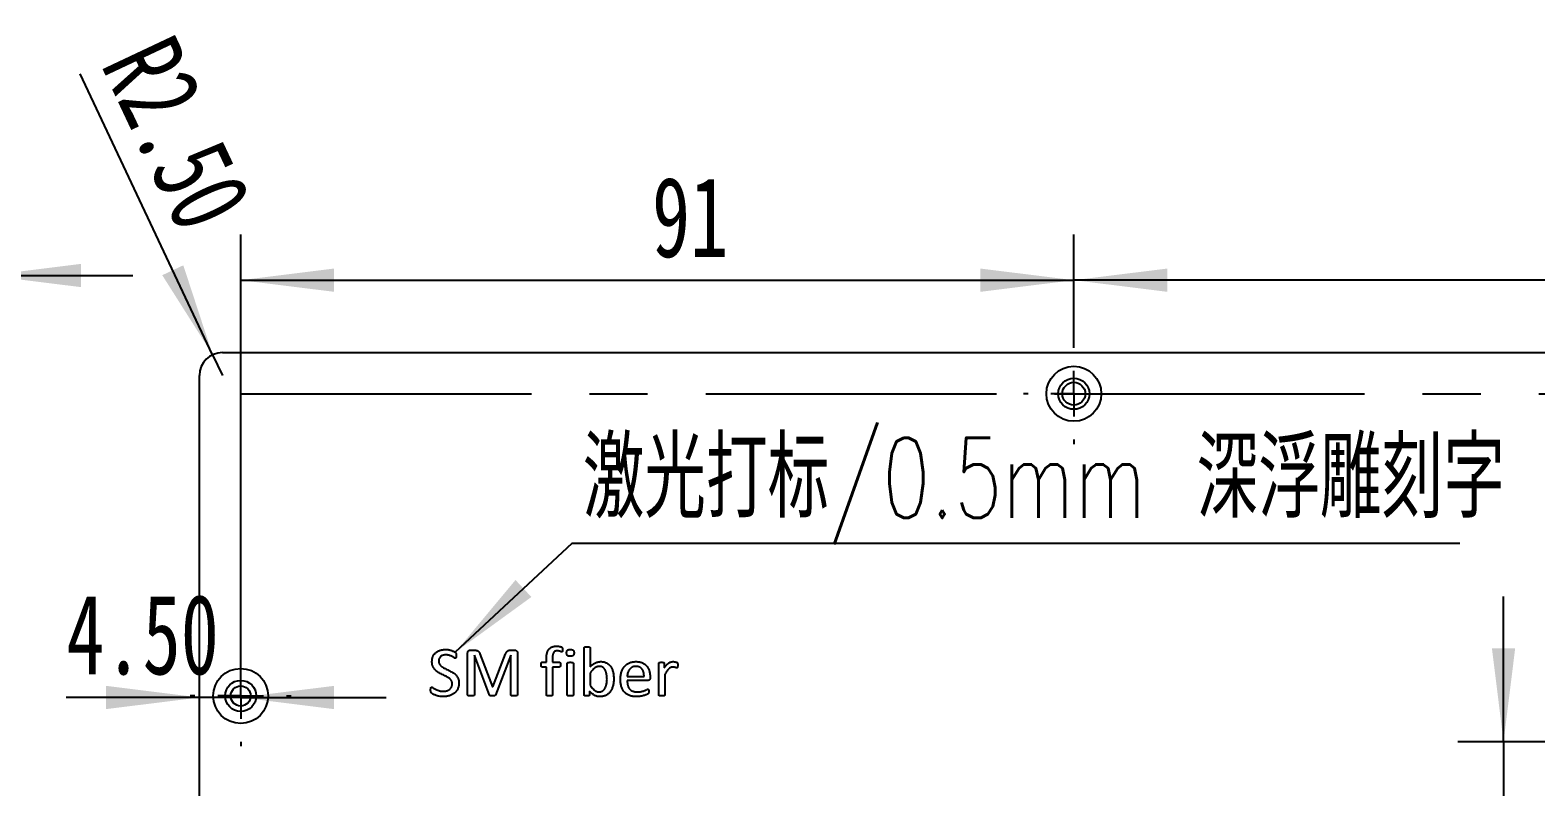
# Model space of a CAD drawing. Header units: millimetres. Extents: x 0 to 210, y 0 to 297.
# Drawn here: x 39.2 to 105, y 147 to 180 of the extents above; entities that cross this region are included whole.
import ezdxf

# ---------------------------------------------------------------- set-up
doc = ezdxf.new("R2010")
doc.units = ezdxf.units.MM
doc.linetypes.add('CENTERX2', pattern=[20.32, 12.7, -2.54, 2.54, -2.54])
doc.layers.add('图纸格式', color=7, linetype='Continuous')
doc.styles.add('SLDTEXTSTYLE0', font='TXT', dxfattribs={"width": 0.7, "bigfont": 'bigfont'})
doc.styles.add('SLDTEXTSTYLE5', font='TXT', dxfattribs={"width": 0.7})
doc.dimstyles.new('SLDDIMSTYLE1', dxfattribs={"dimtxt": 3.5, "dimasz": 4.08, "dimexe": 0, "dimexo": 0.0625, "dimgap": 0.875, "dimtad": 2, "dimlfac": 2.5, "dimrnd": 1e-09, "dimzin": 12, "dimdsep": 46, "dimtxsty": 'SLDTEXTSTYLE5', "dimsah": 1, "dimcen": 0.09, "dimadec": 0, "dimazin": 3, "dimtfac": 1, "dimtmove": 0, "dimatfit": 0, "dimfxl": 0, "dimfrac": 2, "dimtolj": 1, "dimtzin": 12, "dimarcsym": 0})
doc.dimstyles.new('SLDDIMSTYLE2', dxfattribs={"dimtxt": 3.5, "dimasz": 4.08, "dimexe": 0, "dimexo": 0.0625, "dimgap": 0.875, "dimtad": 2, "dimlfac": 2.5, "dimrnd": 1e-09, "dimzin": 12, "dimdsep": 46, "dimtxsty": 'SLDTEXTSTYLE5', "dimsah": 1, "dimcen": 0.09, "dimadec": 0, "dimazin": 3, "dimtfac": 1, "dimtofl": 0, "dimtmove": 0, "dimatfit": 3, "dimfxl": 0, "dimfrac": 2, "dimtolj": 1, "dimtzin": 12, "dimarcsym": 0})
doc.dimstyles.new('SLDDIMSTYLE4', dxfattribs={"dimtxt": 3.5, "dimasz": 4.08, "dimexe": 0, "dimexo": 0.0625, "dimgap": 0.875, "dimtad": 2, "dimlfac": 2.5, "dimrnd": 1e-09, "dimzin": 4, "dimdsep": 46, "dimtxsty": 'SLDTEXTSTYLE5', "dimsah": 1, "dimcen": 0.09, "dimadec": 0, "dimazin": 1, "dimtfac": 1, "dimtmove": 0, "dimatfit": 0, "dimfxl": 0, "dimfrac": 2, "dimtolj": 1, "dimtzin": 12, "dimarcsym": 0})
doc.dimstyles.new('SLDDIMSTYLE6', dxfattribs={"dimtxt": 3.5, "dimasz": 4.08, "dimexe": 0, "dimexo": 0.0625, "dimgap": 0.875, "dimtad": 2, "dimlfac": 2.5, "dimrnd": 1e-09, "dimzin": 4, "dimdsep": 46, "dimtxsty": 'SLDTEXTSTYLE5', "dimsah": 1, "dimcen": 0, "dimadec": 0, "dimazin": 1, "dimtfac": 1, "dimtofl": 0, "dimtmove": 0, "dimatfit": 3, "dimfxl": 0, "dimfrac": 2, "dimtolj": 1, "dimtzin": 12, "dimarcsym": 0})

# ---------------------------------------------------------------- blocks, each defined once
blk = doc.blocks.new('_D_2')
at = {"layer": '图纸格式'}
for p, q in [((103.594, 148.939), (103.594, 155.289)), ((114.095, 148.939), (101.594, 148.939)), ((103.594, 148.939), (103.594, 136.939)), ((114.095, 136.939), (101.594, 136.939)), ((103.594, 136.939), (103.594, 130.589))]:
    blk.add_line(p, q, dxfattribs=at)
for points in [[(103.594, 148.939), (104.102, 153.019), (103.086, 153.019)], [(103.594, 136.939), (103.086, 132.859), (104.102, 132.859)]]:
    blk.add_solid(points, dxfattribs=at)
at = {"layer": '图纸格式', "insert": (99.082, 140.678), "char_height": 3.5, "attachment_point": 1, "rotation": 90, "style": 'SLDTEXTSTYLE5'}
blk.add_mtext('30', dxfattribs=at)
blk = doc.blocks.new('_D_11')
at = {"layer": '图纸格式'}
for p, q in [((46.618, 150.872), (40.799, 150.872)), ((48.418, 150.872), (46.618, 150.872)), ((48.418, 150.872), (54.768, 150.872))]:
    blk.add_line(p, q, dxfattribs=at)
for points in [[(46.618, 150.872), (42.538, 151.38), (42.538, 150.364)], [(48.418, 150.872), (52.498, 150.364), (52.498, 151.38)]]:
    blk.add_solid(points, dxfattribs=at)
at = {"layer": '图纸格式', "insert": (40.799, 155.383), "char_height": 3.5, "attachment_point": 1, "style": 'SLDTEXTSTYLE5'}
blk.add_mtext('4.50', dxfattribs=at)
blk = doc.blocks.new('_D_12')
at = {"layer": '图纸格式'}
for p, q in [((84.819, 166.339), (84.819, 171.1)), ((151.619, 166.339), (151.619, 171.1)), ((151.619, 169.1), (84.819, 169.1))]:
    blk.add_line(p, q, dxfattribs=at)
for points in [[(84.819, 169.1), (88.899, 168.592), (88.899, 169.608)], [(151.619, 169.1), (147.539, 169.608), (147.539, 168.592)]]:
    blk.add_solid(points, dxfattribs=at)
at = {"layer": '图纸格式', "insert": (108.928, 173.612), "char_height": 3.5, "attachment_point": 1, "style": 'SLDTEXTSTYLE5'}
blk.add_mtext('167', dxfattribs=at)
blk = doc.blocks.new('_D_13')
at = {"layer": '图纸格式'}
for p, q in [((48.418, 153.139), (48.418, 171.1)), ((84.819, 166.339), (84.819, 171.1)), ((48.418, 169.1), (84.819, 169.1))]:
    blk.add_line(p, q, dxfattribs=at)
for points in [[(48.418, 169.1), (52.498, 168.592), (52.498, 169.608)], [(84.819, 169.1), (80.739, 169.608), (80.739, 168.592)]]:
    blk.add_solid(points, dxfattribs=at)
at = {"layer": '图纸格式', "insert": (66.388, 173.612), "char_height": 3.5, "attachment_point": 1, "style": 'SLDTEXTSTYLE5'}
blk.add_mtext('91', dxfattribs=at)
blk = doc.blocks.new('_D_15')
at = {"layer": '图纸格式'}
for q in [(41.406, 178.116), (47.618, 164.939)]:
    blk.add_line((47.192, 165.843), q, dxfattribs=at)
blk.add_solid([(47.192, 165.843), (45.911, 169.75), (44.992, 169.317)], dxfattribs=at)
at = {"layer": '图纸格式', "insert": (45.449, 180.023), "char_height": 3.5, "attachment_point": 1, "rotation": 295.24198, "style": 'SLDTEXTSTYLE5'}
blk.add_mtext('R2.50', dxfattribs=at)
blk = doc.blocks.new('SW_NOTE_0_1')
at = {"layer": '图纸格式', "color": 0}
blk.add_line((38.808, 0), (0, 0), dxfattribs=at)
at = {"layer": '图纸格式', "color": 0, "insert": (0.474, 4.612), "char_height": 3.5, "attachment_point": 1, "style": 'SLDTEXTSTYLE0'}
blk.add_mtext('激光打标/0.5mm 深浮雕刻字', dxfattribs=at)
blk = doc.blocks.new('SW_CENTERMARKSYMBOL_2')
at = {"layer": '图纸格式', "color": 0}
for p, q in [((0, 2), (0, 2.2)), ((0, 0), (0, 1)), ((-2, 0), (-2.2, 0)), ((0, 0), (-1, 0)), ((0, 0), (0, -1)), ((0, 0), (1, 0)), ((2, 0), (2.2, 0)), ((0, -2), (0, -2.2))]:
    blk.add_line(p, q, dxfattribs=at)
blk = doc.blocks.new('SW_CENTERMARKSYMBOL_3')
at = {"layer": '图纸格式', "color": 0}
for p, q in [((0, 2), (0, 2.2)), ((0, 0), (0, 1)), ((-2, 0), (-2.2, 0)), ((0, 0), (-1, 0)), ((0, 0), (0, -1)), ((0, 0), (1, 0)), ((2, 0), (2.2, 0)), ((0, -2), (0, -2.2))]:
    blk.add_line(p, q, dxfattribs=at)
blk = doc.blocks.new('_D_18')
at = {"layer": '图纸格式'}
for p, q in [((36.562, 162.939), (36.562, 171.304)), ((37.362, 165.939), (37.362, 171.304)), ((36.562, 169.304), (30.212, 169.304)), ((37.362, 169.304), (36.562, 169.304)), ((37.362, 169.304), (43.712, 169.304))]:
    blk.add_line(p, q, dxfattribs=at)
for points in [[(36.562, 169.304), (32.482, 169.812), (32.482, 168.796)], [(37.362, 169.304), (41.442, 168.796), (41.442, 169.812)]]:
    blk.add_solid(points, dxfattribs=at)
at = {"layer": '图纸格式', "insert": (36.327, 173.815), "char_height": 3.5, "attachment_point": 1, "style": 'SLDTEXTSTYLE5'}
blk.add_mtext('2', dxfattribs=at)

msp = doc.modelspace()

# ---------------------------------------------------------------- linework, layer by layer
at = {"color": 7, "linetype": 'Continuous', "lineweight": 25}
for p, q in [((47.6183, 165.9387), (188.8192, 165.9387)), ((46.6183, 132.9387), (46.6183, 164.9387)), ((58.335, 150.9878), (58.335, 152.8187)), ((58.4527, 152.9387), (58.6255, 152.9387)), ((58.6291, 152.7218), (58.6291, 150.9878)), ((58.631, 152.7218), (58.6291, 152.7218)), ((59.2835, 150.98), (58.631, 152.7218)), ((58.8727, 152.7769), (59.4233, 151.3357)), ((59.4311, 151.3357), (59.9908, 152.7723)), ((60.2142, 152.7218), (59.5441, 150.98)), ((60.2086, 152.9387), (60.3902, 152.9387)), ((60.2174, 152.7218), (60.2142, 152.7218)), ((60.2174, 150.9878), (60.2174, 152.7218)), ((60.5115, 152.8187), (60.5115, 150.9878)), ((63.4233, 150.9865), (63.4233, 153.0366)), ((63.688, 153.0366), (63.688, 152.2098)), ((61.5882, 152.4093), (61.7762, 152.4093)), ((61.7762, 152.2034), (61.5882, 152.2034)), ((61.7762, 152.4093), (61.7762, 152.5554)), ((61.7762, 150.9865), (61.7762, 152.2034)), ((62.0409, 152.5664), (62.0409, 152.4093)), ((62.0409, 152.4093), (62.3442, 152.4093)), ((62.0409, 152.2034), (62.0409, 150.9865)), ((62.3442, 152.2034), (62.0409, 152.2034)), ((62.688, 150.986), (62.688, 152.3619)), ((62.9527, 152.3619), (62.9527, 150.986)), ((66.688, 150.986), (66.688, 152.3619)), ((66.9269, 152.3619), (66.9269, 152.1616)), ((59.4233, 151.3357), (59.4311, 151.3357)), ((63.688, 151.9469), (63.688, 151.3918)), ((65.3056, 151.7916), (66.0409, 151.7916)), ((66.2077, 151.6151), (65.3056, 151.6151)), ((66.3056, 151.7741), (66.3056, 151.7273)), ((66.9527, 151.8909), (66.9527, 150.986)), ((63.6576, 151.1473), (63.6576, 150.9846))]:
    msp.add_line(p, q, dxfattribs=at)
at = {"color": 7, "linetype": 'CENTERX2'}
for p, q in [((48.4183, 150.9387), (48.4183, 164.1387)), ((48.4183, 164.1387), (84.8187, 164.1387)), ((84.8187, 164.1387), (151.6187, 164.1387))]:
    msp.add_line(p, q, dxfattribs=at)
at = {"color": 7, "linetype": 'Continuous', "lineweight": 25}
for centre, radius in [((84.8187, 164.1387), 1.2), ((84.8187, 164.1387), 0.68), ((48.4183, 150.9387), 1.2), ((48.4183, 150.9387), 0.68)]:
    msp.add_circle(centre, radius, dxfattribs=at)
at = {"color": 7, "linetype": 'Continuous'}
for centre, radius in [((84.8187, 164.1387), 0.5), ((48.4183, 150.9387), 0.439)]:
    msp.add_circle(centre, radius, dxfattribs=at)
at = {"color": 7, "linetype": 'Continuous', "lineweight": 25}
msp.add_arc((47.6183, 164.9387), 1, 90, 180, dxfattribs=at)
for points, knots in [([(56.7762, 152.4442), (56.7766, 152.4644), (56.7775, 152.5041), (56.7868, 152.5617), (56.8001, 152.6164), (56.8203, 152.6672), (56.8449, 152.7146), (56.8745, 152.758), (56.9084, 152.7975), (56.9466, 152.833), (56.9893, 152.8641), (57.0352, 152.892), (57.0854, 152.9148), (57.1386, 152.9342), (57.1953, 152.9492), (57.2542, 152.9602), (57.3156, 152.9667), (57.3571, 152.9676), (57.3782, 152.9681)], [0, 0, 0, 0, 0.0675368, 0.13216, 0.1943902, 0.2547559, 0.3141971, 0.3723205, 0.4295882, 0.4874549, 0.5459279, 0.6055336, 0.6663627, 0.7294186, 0.7945091, 0.8615743, 0.9294199, 1, 1, 1, 1]), ([(57.3846, 152.7328), (57.3718, 152.7325), (57.3467, 152.7319), (57.3104, 152.7285), (57.2768, 152.7214), (57.2364, 152.7096), (57.1919, 152.6894), (57.1468, 152.6573), (57.1124, 152.6175), (57.0878, 152.5721), (57.0734, 152.5216), (57.0713, 152.4867), (57.0703, 152.469)], [0, 0, 0, 0, 0.08357929, 0.16253529, 0.23663995, 0.30616681, 0.43520363, 0.55195493, 0.66261491, 0.77339991, 0.88512695, 1, 1, 1, 1]), ([(57.3782, 152.9681), (57.4003, 152.9674), (57.4448, 152.9661), (57.5109, 152.9565), (57.5751, 152.9425), (57.6357, 152.924), (57.6912, 152.903), (57.7329, 152.8826), (57.7618, 152.8665), (57.7788, 152.8555), (57.7919, 152.8459), (57.8035, 152.8354), (57.8136, 152.8246), (57.8212, 152.8126), (57.8258, 152.8012), (57.8289, 152.7885), (57.8318, 152.7732), (57.8333, 152.7546), (57.8349, 152.7317), (57.835, 152.715), (57.835, 152.7057)], [0, 0, 0, 0, 0.1122329, 0.2261807, 0.3385674, 0.4459407, 0.5477188, 0.6403313, 0.6814655, 0.715798, 0.7430446, 0.7639913, 0.7954113, 0.8174436, 0.8359478, 0.8576616, 0.8837725, 0.9150668, 0.9525066, 1, 1, 1, 1]), ([(57.795, 152.5857), (57.7919, 152.5861), (57.7847, 152.5869), (57.7729, 152.5914), (57.7589, 152.5986), (57.736, 152.6122), (57.7028, 152.6334), (57.6567, 152.66), (57.6018, 152.687), (57.5499, 152.7067), (57.5038, 152.7202), (57.4659, 152.7273), (57.426, 152.7322), (57.3986, 152.7326), (57.3846, 152.7328)], [0, 0, 0, 0, 0.0210107, 0.0495949, 0.0844411, 0.1277402, 0.2303771, 0.351378, 0.4889112, 0.6444326, 0.7276299, 0.8144272, 0.9054077, 1, 1, 1, 1]), ([(57.835, 152.7057), (57.835, 152.6965), (57.8349, 152.6791), (57.833, 152.6549), (57.8305, 152.6339), (57.8263, 152.6168), (57.8219, 152.6026), (57.8142, 152.5932), (57.8054, 152.5866), (57.7985, 152.586), (57.795, 152.5857)], [0, 0, 0, 0, 0.2012142, 0.3794341, 0.5316591, 0.662602, 0.7666022, 0.8524836, 0.9250223, 1, 1, 1, 1]), ([(58.335, 152.8187), (58.3354, 152.8287), (58.336, 152.8475), (58.3431, 152.8733), (58.354, 152.8952), (58.3709, 152.9112), (58.3896, 152.9234), (58.4097, 152.9324), (58.431, 152.9375), (58.4454, 152.9383), (58.4527, 152.9387)], [0, 0, 0, 0, 0.15774776, 0.29569418, 0.41910094, 0.53887197, 0.65766125, 0.77141478, 0.88586108, 1, 1, 1, 1]), ([(58.6255, 152.9387), (58.6422, 152.9383), (58.6734, 152.9376), (58.7173, 152.9307), (58.7556, 152.9191), (58.7884, 152.9011), (58.8168, 152.8786), (58.839, 152.8492), (58.858, 152.8152), (58.8677, 152.7901), (58.8727, 152.7769)], [0, 0, 0, 0, 0.1559391, 0.2905661, 0.4135046, 0.5273339, 0.6380431, 0.7489736, 0.8686287, 1, 1, 1, 1]), ([(59.9908, 152.7723), (59.997, 152.7867), (60.0085, 152.8138), (60.0292, 152.8501), (60.0518, 152.8798), (60.077, 152.9028), (60.1049, 152.92), (60.1361, 152.931), (60.171, 152.9375), (60.1956, 152.9383), (60.2086, 152.9387)], [0, 0, 0, 0, 0.1582993, 0.2979923, 0.4218037, 0.5349197, 0.642138, 0.7510818, 0.867913, 1, 1, 1, 1]), ([(60.3902, 152.9387), (60.3983, 152.9383), (60.4143, 152.9375), (60.4373, 152.9325), (60.4584, 152.924), (60.4762, 152.9106), (60.4915, 152.8939), (60.5021, 152.8725), (60.5109, 152.8474), (60.5113, 152.8288), (60.5115, 152.8187)], [0, 0, 0, 0, 0.12642506, 0.24819988, 0.36438732, 0.47666192, 0.59123114, 0.71254045, 0.84493334, 1, 1, 1, 1]), ([(61.7762, 152.5554), (61.7765, 152.5792), (61.7772, 152.625), (61.7824, 152.6913), (61.7903, 152.7525), (61.8022, 152.8084), (61.8178, 152.8594), (61.8371, 152.9054), (61.8595, 152.9471), (61.8865, 152.9834), (61.9165, 153.0158), (61.9508, 153.0428), (61.9885, 153.0656), (62.0297, 153.084), (62.0747, 153.0983), (62.1236, 153.1082), (62.1762, 153.1143), (62.2124, 153.1148), (62.2312, 153.1151)], [0, 0, 0, 0, 0.0857008, 0.165525, 0.2397075, 0.3081136, 0.3717514, 0.4317009, 0.4878562, 0.542026, 0.5944212, 0.6467318, 0.699057, 0.7529895, 0.8092751, 0.8691125, 0.9325314, 1, 1, 1, 1]), ([(62.2505, 152.9093), (62.2326, 152.9086), (62.199, 152.9073), (62.1525, 152.8924), (62.1144, 152.8664), (62.09, 152.8363), (62.0752, 152.8073), (62.0656, 152.7822), (62.0573, 152.7542), (62.0509, 152.7232), (62.0464, 152.6889), (62.0435, 152.6512), (62.0409, 152.61), (62.0409, 152.5813), (62.0409, 152.5664)], [0, 0, 0, 0, 0.1162007, 0.2181414, 0.313645, 0.4129376, 0.4669511, 0.5247765, 0.5882514, 0.6565636, 0.731089, 0.813225, 0.9031861, 1, 1, 1, 1]), ([(62.2312, 153.1151), (62.2493, 153.1148), (62.2851, 153.1142), (62.3359, 153.1057), (62.3803, 153.0966), (62.4148, 153.0855), (62.4388, 153.0753), (62.4546, 153.065), (62.4643, 153.0534), (62.4717, 153.0404), (62.4773, 153.0244), (62.4801, 153.0052), (62.482, 152.9827), (62.4821, 152.9664), (62.4821, 152.9575)], [0, 0, 0, 0, 0.1572104, 0.3106333, 0.4469262, 0.5504783, 0.6249484, 0.6736927, 0.7123862, 0.7553128, 0.8033062, 0.8586708, 0.9227849, 1, 1, 1, 1]), ([(62.4462, 152.8642), (62.4422, 152.8647), (62.4329, 152.8658), (62.418, 152.8714), (62.4002, 152.8792), (62.3785, 152.8867), (62.3531, 152.8954), (62.3232, 152.9025), (62.2885, 152.9085), (62.2637, 152.909), (62.2505, 152.9093)], [0, 0, 0, 0, 0.0597748, 0.1388168, 0.2346044, 0.3481738, 0.4796729, 0.6317812, 0.8043711, 1, 1, 1, 1]), ([(62.4821, 152.9575), (62.4819, 152.9489), (62.4816, 152.9334), (62.4794, 152.9126), (62.476, 152.8963), (62.4726, 152.8837), (62.4685, 152.8739), (62.4625, 152.8676), (62.4546, 152.8646), (62.4492, 152.8644), (62.4462, 152.8642)], [0, 0, 0, 0, 0.233662, 0.4224612, 0.5672106, 0.6886393, 0.7763059, 0.8529682, 0.9203346, 1, 1, 1, 1]), ([(62.6585, 152.8196), (62.6589, 152.8328), (62.6597, 152.8571), (62.6659, 152.8905), (62.6765, 152.9174), (62.6928, 152.9381), (62.7156, 152.9524), (62.7448, 152.9614), (62.7809, 152.9675), (62.8073, 152.9679), (62.8217, 152.9681)], [0, 0, 0, 0, 0.1523232, 0.2802837, 0.3896417, 0.4827042, 0.5798111, 0.6955582, 0.8336375, 1, 1, 1, 1]), ([(62.8189, 152.674), (62.8046, 152.6742), (62.7785, 152.6745), (62.7431, 152.6807), (62.7143, 152.6892), (62.6917, 152.703), (62.6763, 152.7236), (62.6658, 152.7499), (62.6597, 152.7826), (62.6589, 152.8066), (62.6585, 152.8196)], [0, 0, 0, 0, 0.1673973, 0.3060538, 0.4214962, 0.5177687, 0.6112981, 0.718505, 0.8468795, 1, 1, 1, 1]), ([(62.9821, 152.8224), (62.9817, 152.8092), (62.9809, 152.7849), (62.9748, 152.7515), (62.9642, 152.7247), (62.9479, 152.7039), (62.925, 152.6896), (62.8958, 152.6806), (62.8598, 152.6746), (62.8334, 152.6742), (62.8189, 152.674)], [0, 0, 0, 0, 0.1523232, 0.2802837, 0.3896417, 0.4827042, 0.5798111, 0.6955582, 0.8336375, 1, 1, 1, 1]), ([(62.8217, 152.9681), (62.836, 152.9679), (62.8621, 152.9674), (62.8977, 152.9615), (62.9262, 152.9523), (62.9488, 152.9387), (62.9644, 152.9183), (62.9755, 152.8923), (62.9807, 152.8594), (62.9816, 152.8354), (62.9821, 152.8224)], [0, 0, 0, 0, 0.16747638, 0.30619834, 0.42226843, 0.51858642, 0.61074827, 0.71871274, 0.84680722, 1, 1, 1, 1]), ([(63.4233, 153.0366), (63.4235, 153.0404), (63.424, 153.0479), (63.4282, 153.0587), (63.437, 153.0677), (63.4506, 153.0743), (63.4687, 153.0797), (63.4922, 153.083), (63.5214, 153.0852), (63.5429, 153.0856), (63.5547, 153.0857)], [0, 0, 0, 0, 0.0746858, 0.14519044, 0.21862891, 0.31284803, 0.43388012, 0.58407407, 0.77152925, 1, 1, 1, 1]), ([(63.5547, 153.0857), (63.5669, 153.0856), (63.5889, 153.0853), (63.6185, 153.0829), (63.6418, 153.0799), (63.6595, 153.0741), (63.6729, 153.0676), (63.6819, 153.0586), (63.6874, 153.0481), (63.6878, 153.0404), (63.688, 153.0366)], [0, 0, 0, 0, 0.2355387, 0.4215506, 0.5705881, 0.6850751, 0.7785687, 0.8534933, 0.9258892, 1, 1, 1, 1]), ([(57.6585, 151.4704), (57.6581, 151.484), (57.6573, 151.5106), (57.6505, 151.5489), (57.6383, 151.584), (57.6215, 151.6159), (57.6012, 151.6455), (57.5773, 151.6727), (57.5509, 151.6985), (57.5103, 151.7301), (57.4543, 151.7679), (57.3785, 151.8056), (57.2992, 151.8442), (57.2167, 151.8816), (57.1353, 151.9236), (57.0551, 151.9679), (56.9803, 152.0201), (56.9244, 152.0708), (56.8851, 152.116), (56.8586, 152.1529), (56.8347, 152.1923), (56.8138, 152.2349), (56.7965, 152.2811), (56.7849, 152.3317), (56.7773, 152.3865), (56.7766, 152.4245), (56.7762, 152.4442)], [0, 0, 0, 0, 0.0291637, 0.0567583, 0.0827283, 0.1081906, 0.1336002, 0.159115, 0.1854919, 0.2122656, 0.268887, 0.3294719, 0.3926852, 0.4573755, 0.52278, 0.5882761, 0.6530847, 0.7169952, 0.7490039, 0.7808753, 0.8137551, 0.847262, 0.8821462, 0.9188078, 0.9580908, 1, 1, 1, 1]), ([(57.0703, 152.469), (57.0707, 152.4555), (57.0715, 152.4294), (57.0784, 152.3915), (57.0906, 152.3568), (57.1068, 152.3247), (57.1273, 152.2953), (57.1512, 152.268), (57.1775, 152.2418), (57.2181, 152.2095), (57.2746, 152.1719), (57.3497, 152.1323), (57.4297, 152.095), (57.511, 152.0553), (57.5929, 152.0148), (57.6725, 151.9695), (57.7488, 151.9199), (57.8043, 151.8687), (57.8444, 151.8242), (57.8711, 151.7877), (57.8946, 151.7483), (57.9155, 151.7061), (57.9323, 151.6601), (57.944, 151.6101), (57.9516, 151.5562), (57.9523, 151.519), (57.9527, 151.4998)], [0, 0, 0, 0, 0.0289316, 0.055971, 0.0820262, 0.1074218, 0.1329148, 0.1585133, 0.1852058, 0.212273, 0.2695355, 0.3303377, 0.3940541, 0.4586472, 0.5241175, 0.5898284, 0.6548305, 0.7187293, 0.7508128, 0.7829819, 0.815519, 0.8491359, 0.8837133, 0.9201759, 0.9589373, 1, 1, 1, 1]), ([(61.5409, 152.3054), (61.5412, 152.3141), (61.5417, 152.3302), (61.5428, 152.3525), (61.5473, 152.3706), (61.5521, 152.3854), (61.5587, 152.3966), (61.5672, 152.4042), (61.5773, 152.4085), (61.5845, 152.409), (61.5882, 152.4093)], [0, 0, 0, 0, 0.2065532, 0.3809883, 0.5259392, 0.6450644, 0.7475602, 0.8296655, 0.9124073, 1, 1, 1, 1]), ([(61.5882, 152.2034), (61.5845, 152.2036), (61.5772, 152.204), (61.5672, 152.2089), (61.559, 152.2169), (61.5519, 152.2278), (61.5473, 152.2423), (61.5436, 152.2602), (61.5415, 152.2816), (61.5411, 152.2971), (61.5409, 152.3054)], [0, 0, 0, 0, 0.0891581, 0.1748978, 0.2609538, 0.3621744, 0.4834286, 0.6265761, 0.8008068, 1, 1, 1, 1]), ([(62.3442, 152.4093), (62.3479, 152.409), (62.355, 152.4086), (62.3648, 152.4041), (62.3733, 152.3965), (62.3803, 152.3854), (62.3863, 152.3707), (62.3908, 152.3525), (62.3934, 152.3303), (62.3937, 152.3141), (62.3938, 152.3054)], [0, 0, 0, 0, 0.087342, 0.1665407, 0.2484111, 0.3525726, 0.473963, 0.6193538, 0.7940379, 1, 1, 1, 1]), ([(62.3938, 152.3054), (62.3936, 152.2971), (62.3932, 152.2816), (62.3914, 152.2601), (62.3866, 152.2422), (62.3796, 152.2246), (62.3665, 152.2072), (62.3514, 152.2046), (62.3442, 152.2034)], [0, 0, 0, 0, 0.1987887, 0.3726656, 0.5172175, 0.6408804, 0.8312179, 1, 1, 1, 1]), ([(62.688, 152.3619), (62.6882, 152.3653), (62.6888, 152.3722), (62.6931, 152.3823), (62.7017, 152.3912), (62.7153, 152.3978), (62.7334, 152.4032), (62.7569, 152.4065), (62.7861, 152.4088), (62.8076, 152.4091), (62.8194, 152.4093)], [0, 0, 0, 0, 0.0666297, 0.135191, 0.2094886, 0.3048099, 0.4272578, 0.5792087, 0.7688566, 1, 1, 1, 1]), ([(62.8194, 152.4093), (62.8317, 152.4091), (62.8536, 152.4088), (62.8832, 152.4065), (62.9065, 152.4034), (62.9242, 152.3976), (62.9376, 152.3911), (62.9465, 152.3822), (62.952, 152.3725), (62.9524, 152.3654), (62.9527, 152.3619)], [0, 0, 0, 0, 0.2382497, 0.4264025, 0.5771554, 0.6929601, 0.7875298, 0.8633167, 0.9338956, 1, 1, 1, 1]), ([(63.688, 152.2098), (63.708, 152.2296), (63.7462, 152.2673), (63.8059, 152.316), (63.8642, 152.3552), (63.9207, 152.3874), (63.9771, 152.4109), (64.0338, 152.4275), (64.0922, 152.4368), (64.1319, 152.438), (64.1521, 152.4387)], [0, 0, 0, 0, 0.15868823, 0.30221864, 0.43337403, 0.55389902, 0.66800373, 0.77669745, 0.88593445, 1, 1, 1, 1]), ([(64.0878, 152.2328), (64.0719, 152.2321), (64.0399, 152.2306), (63.992, 152.2191), (63.9439, 152.1993), (63.8959, 152.169), (63.8467, 152.1293), (63.8052, 152.0896), (63.7712, 152.0525), (63.744, 152.0207), (63.716, 151.9853), (63.6975, 151.96), (63.688, 151.9469)], [0, 0, 0, 0, 0.0930161, 0.1882372, 0.2875544, 0.3975013, 0.5205377, 0.6587271, 0.7345552, 0.8162946, 0.9047407, 1, 1, 1, 1]), ([(64.4233, 151.662), (64.4224, 151.698), (64.4209, 151.7691), (64.4106, 151.8566), (64.3988, 151.9239), (64.3863, 151.9712), (64.3712, 152.0155), (64.3534, 152.0567), (64.3322, 152.0945), (64.3079, 152.1287), (64.28, 152.1588), (64.2493, 152.1853), (64.2149, 152.2069), (64.1761, 152.2222), (64.1332, 152.2309), (64.1033, 152.2321), (64.0878, 152.2328)], [0, 0, 0, 0, 0.14582127, 0.28749548, 0.35621049, 0.42223467, 0.48517931, 0.54543065, 0.60372962, 0.66016884, 0.71501888, 0.76956315, 0.8235904, 0.87897407, 0.93722356, 1, 1, 1, 1]), ([(64.1521, 152.4387), (64.1767, 152.4381), (64.2241, 152.4369), (64.2924, 152.425), (64.3553, 152.4065), (64.4125, 152.3799), (64.464, 152.347), (64.511, 152.3091), (64.5525, 152.2656), (64.5888, 152.2169), (64.6207, 152.164), (64.6472, 152.1064), (64.6701, 152.0447), (64.6868, 151.9786), (64.7008, 151.9099), (64.7102, 151.8388), (64.7165, 151.766), (64.7171, 151.7167), (64.7174, 151.6919)], [0, 0, 0, 0, 0.0695386, 0.1342637, 0.1959221, 0.2547676, 0.3123294, 0.3688008, 0.4252905, 0.4823279, 0.5405424, 0.5999646, 0.6618974, 0.7265438, 0.7929444, 0.8604105, 0.9296586, 1, 1, 1, 1]), ([(65.0115, 151.6671), (65.0119, 151.6962), (65.0126, 151.7531), (65.0226, 151.8361), (65.036, 151.9149), (65.0571, 151.9887), (65.0831, 152.0577), (65.1145, 152.1215), (65.1507, 152.1801), (65.1924, 152.233), (65.239, 152.28), (65.2902, 152.3216), (65.3462, 152.3572), (65.4067, 152.3866), (65.4713, 152.4104), (65.54, 152.4264), (65.6121, 152.4371), (65.6614, 152.4381), (65.6866, 152.4387)], [0, 0, 0, 0, 0.0754355, 0.1473046, 0.2162688, 0.2822252, 0.3459027, 0.4069528, 0.4663052, 0.5239428, 0.5809057, 0.6376137, 0.6945281, 0.7523852, 0.8115131, 0.8723422, 0.9348605, 1, 1, 1, 1]), ([(65.6838, 152.2328), (65.6689, 152.2324), (65.6399, 152.2315), (65.5979, 152.2246), (65.5587, 152.213), (65.5225, 152.197), (65.4893, 152.1767), (65.4582, 152.1545), (65.4306, 152.1284), (65.4056, 152.0998), (65.3835, 152.0684), (65.3642, 152.0343), (65.3476, 151.9976), (65.3288, 151.9457), (65.3119, 151.8768), (65.3077, 151.8202), (65.3056, 151.7916)], [0, 0, 0, 0, 0.0688725, 0.13427, 0.1964151, 0.2576843, 0.3171502, 0.3760085, 0.4342053, 0.4925057, 0.5515261, 0.6118609, 0.6734207, 0.7375762, 0.8674239, 1, 1, 1, 1]), ([(66.0409, 151.7916), (66.0409, 151.8083), (66.041, 151.8408), (66.0379, 151.8883), (66.0313, 151.9331), (66.0226, 151.9752), (66.0099, 152.0144), (65.9943, 152.0507), (65.9759, 152.0844), (65.9547, 152.1153), (65.9309, 152.1433), (65.9035, 152.167), (65.8738, 152.1877), (65.8411, 152.2041), (65.8057, 152.2172), (65.7675, 152.2261), (65.7266, 152.2318), (65.6984, 152.2325), (65.6838, 152.2328)], [0, 0, 0, 0, 0.077378, 0.1506623, 0.2202322, 0.2870647, 0.3496975, 0.4107496, 0.4698388, 0.52753, 0.5838913, 0.6397181, 0.69485, 0.7513587, 0.8088529, 0.8694577, 0.9325035, 1, 1, 1, 1]), ([(65.6866, 152.4387), (65.7133, 152.4382), (65.7647, 152.4372), (65.8387, 152.4267), (65.9068, 152.4107), (65.9683, 152.3867), (66.0244, 152.3582), (66.075, 152.3245), (66.1208, 152.2866), (66.1607, 152.2434), (66.1963, 152.1967), (66.2262, 152.1454), (66.2518, 152.0908), (66.2711, 152.032), (66.2867, 151.9707), (66.2977, 151.907), (66.3042, 151.8412), (66.3051, 151.7967), (66.3056, 151.7741)], [0, 0, 0, 0, 0.077659, 0.1496833, 0.2171759, 0.2806992, 0.3413311, 0.4002056, 0.4571903, 0.5139827, 0.5709761, 0.6279555, 0.6864182, 0.7462129, 0.8078645, 0.8703301, 0.9344066, 1, 1, 1, 1]), ([(66.688, 152.3619), (66.6883, 152.3656), (66.6889, 152.3725), (66.692, 152.3829), (66.7004, 152.3915), (66.7127, 152.3987), (66.7292, 152.4047), (66.7505, 152.4074), (66.7772, 152.4092), (66.7972, 152.4092), (66.8084, 152.4093)], [0, 0, 0, 0, 0.0772829, 0.1449892, 0.2219412, 0.3194881, 0.4417876, 0.5841469, 0.7667244, 1, 1, 1, 1]), ([(66.8084, 152.4093), (66.8191, 152.4092), (66.8386, 152.4092), (66.8649, 152.4073), (66.8862, 152.4048), (66.9022, 152.3988), (66.9138, 152.3913), (66.9217, 152.3827), (66.9263, 152.3728), (66.9267, 152.3656), (66.9269, 152.3619)], [0, 0, 0, 0, 0.2271962, 0.4126349, 0.5604311, 0.6785628, 0.7721725, 0.8503303, 0.921506, 1, 1, 1, 1]), ([(66.9269, 152.1616), (66.9364, 152.1751), (66.9546, 152.201), (66.9815, 152.2381), (67.0081, 152.2705), (67.041, 152.3078), (67.0803, 152.3468), (67.1275, 152.3841), (67.1728, 152.4114), (67.2185, 152.4275), (67.2634, 152.4372), (67.2935, 152.4382), (67.3084, 152.4387)], [0, 0, 0, 0, 0.1004619, 0.1932297, 0.2787887, 0.3561358, 0.496042, 0.615709, 0.7215123, 0.8168727, 0.9093019, 1, 1, 1, 1]), ([(67.2918, 152.2034), (67.2789, 152.2025), (67.2527, 152.2008), (67.2139, 152.188), (67.1748, 152.1661), (67.1346, 152.1339), (67.0925, 152.0907), (67.0573, 152.0468), (67.0276, 152.0059), (67.0039, 151.9704), (66.9786, 151.9318), (66.9615, 151.9048), (66.9527, 151.8909)], [0, 0, 0, 0, 0.0809336, 0.1633449, 0.2529536, 0.360084, 0.4840531, 0.6297843, 0.7114179, 0.8004306, 0.896619, 1, 1, 1, 1]), ([(67.4729, 152.1634), (67.4683, 152.1638), (67.4579, 152.1649), (67.4416, 152.1705), (67.423, 152.1777), (67.4015, 152.1842), (67.3778, 152.1916), (67.3514, 152.1971), (67.3225, 152.203), (67.3023, 152.2033), (67.2918, 152.2034)], [0, 0, 0, 0, 0.0746337, 0.1674603, 0.2751189, 0.3967789, 0.52787, 0.6744448, 0.8321511, 1, 1, 1, 1]), ([(67.3084, 152.4387), (67.3156, 152.4386), (67.3308, 152.4385), (67.3547, 152.4364), (67.3806, 152.4334), (67.4075, 152.4283), (67.4336, 152.4222), (67.4568, 152.4148), (67.476, 152.4085), (67.489, 152.4002), (67.4975, 152.3927), (67.5024, 152.3851), (67.506, 152.377), (67.5081, 152.3669), (67.5102, 152.3533), (67.5105, 152.3348), (67.5118, 152.3105), (67.5116, 152.2922), (67.5115, 152.282)], [0, 0, 0, 0, 0.0695103, 0.1466251, 0.231539, 0.3217341, 0.4099563, 0.4904013, 0.5568565, 0.6040332, 0.6385516, 0.6652076, 0.6910304, 0.7229492, 0.7647705, 0.8239887, 0.9009332, 1, 1, 1, 1]), ([(67.5115, 152.282), (67.5114, 152.2717), (67.5113, 152.253), (67.5099, 152.2275), (67.5079, 152.207), (67.5045, 152.191), (67.4994, 152.179), (67.4929, 152.17), (67.4837, 152.1643), (67.4766, 152.1637), (67.4729, 152.1634)], [0, 0, 0, 0, 0.2257333, 0.4112916, 0.5604718, 0.6781382, 0.7701496, 0.8469696, 0.9180341, 1, 1, 1, 1]), ([(56.7174, 151.1969), (56.7176, 151.2078), (56.7181, 151.2276), (56.7192, 151.2548), (56.7238, 151.2764), (56.7282, 151.2941), (56.7356, 151.3068), (56.7445, 151.3155), (56.7549, 151.3203), (56.7624, 151.3208), (56.7661, 151.321)], [0, 0, 0, 0, 0.221882, 0.4034963, 0.5529853, 0.6735679, 0.7716093, 0.8489524, 0.9244439, 1, 1, 1, 1]), ([(56.7661, 151.321), (56.7701, 151.3206), (56.779, 151.3196), (56.7931, 151.3139), (56.8091, 151.305), (56.8349, 151.2876), (56.8735, 151.262), (56.9292, 151.2308), (56.997, 151.1997), (57.0615, 151.1757), (57.1196, 151.1592), (57.1681, 151.1507), (57.2197, 151.1457), (57.2552, 151.1449), (57.2734, 151.1446)], [0, 0, 0, 0, 0.0221509, 0.049057, 0.0825913, 0.1227633, 0.2201576, 0.3370327, 0.4734162, 0.6295296, 0.7151251, 0.8049762, 0.8997395, 1, 1, 1, 1]), ([(57.9527, 151.4998), (57.9521, 151.4769), (57.9509, 151.4324), (57.9412, 151.3674), (57.9244, 151.3065), (57.9021, 151.2492), (57.8733, 151.1962), (57.8396, 151.1471), (57.8007, 151.1023), (57.757, 151.0618), (57.7086, 151.0258), (57.6558, 150.9952), (57.5995, 150.968), (57.5387, 150.9469), (57.4752, 150.9299), (57.4087, 150.9181), (57.3401, 150.9104), (57.2934, 150.9096), (57.2698, 150.9093)], [0, 0, 0, 0, 0.067483, 0.1315286, 0.1934274, 0.253747, 0.3128533, 0.3710804, 0.4291314, 0.487716, 0.5468914, 0.6067136, 0.6678271, 0.7312174, 0.7962917, 0.8620466, 0.9302926, 1, 1, 1, 1]), ([(57.2734, 151.1446), (57.2874, 151.1448), (57.3147, 151.1453), (57.355, 151.1494), (57.3934, 151.1569), (57.43, 151.1664), (57.4643, 151.1788), (57.4964, 151.1935), (57.5256, 151.2111), (57.5527, 151.2303), (57.5766, 151.2525), (57.5979, 151.277), (57.6164, 151.3038), (57.6317, 151.3329), (57.6436, 151.3644), (57.6524, 151.398), (57.6574, 151.4336), (57.6582, 151.458), (57.6585, 151.4704)], [0, 0, 0, 0, 0.0735923, 0.1442868, 0.2134019, 0.2794726, 0.3439011, 0.4053773, 0.4655376, 0.5234177, 0.5806165, 0.6373394, 0.6942864, 0.7517701, 0.8106128, 0.8715821, 0.9344506, 1, 1, 1, 1]), ([(63.688, 151.3918), (63.7046, 151.3705), (63.7365, 151.3297), (63.7855, 151.2738), (63.834, 151.2262), (63.8811, 151.186), (63.9288, 151.1546), (63.9773, 151.132), (64.0269, 151.118), (64.0606, 151.1161), (64.0772, 151.1151)], [0, 0, 0, 0, 0.1640107, 0.3141249, 0.4508201, 0.5755244, 0.6897188, 0.7961703, 0.8991996, 1, 1, 1, 1]), ([(64.0772, 151.1151), (64.0923, 151.1155), (64.1215, 151.1163), (64.1634, 151.1261), (64.2022, 151.1406), (64.2373, 151.1617), (64.2691, 151.1877), (64.2975, 151.2177), (64.3232, 151.2511), (64.345, 151.2886), (64.3641, 151.3289), (64.3809, 151.3718), (64.3938, 151.4174), (64.4087, 151.4808), (64.4206, 151.5626), (64.4224, 151.6289), (64.4233, 151.662)], [0, 0, 0, 0, 0.0625482, 0.1212817, 0.1779509, 0.2342176, 0.2908294, 0.3480545, 0.4057738, 0.4657551, 0.5278736, 0.5914035, 0.6571221, 0.7244964, 0.8622489, 1, 1, 1, 1]), ([(64.7174, 151.6919), (64.717, 151.6625), (64.7162, 151.605), (64.7087, 151.5211), (64.6966, 151.4416), (64.6791, 151.367), (64.6571, 151.2973), (64.6307, 151.2326), (64.5986, 151.1735), (64.5625, 151.1196), (64.5217, 151.0714), (64.4767, 151.0287), (64.4264, 150.9928), (64.3725, 150.9622), (64.3143, 150.938), (64.2516, 150.922), (64.1851, 150.9107), (64.1393, 150.9097), (64.1158, 150.9093)], [0, 0, 0, 0, 0.0791679, 0.1544764, 0.2266491, 0.2952369, 0.3605471, 0.4230103, 0.4829487, 0.5411395, 0.5972947, 0.6527006, 0.7076136, 0.7629842, 0.8191696, 0.8767603, 0.9368685, 1, 1, 1, 1]), ([(65.7151, 150.9093), (65.687, 150.9099), (65.6326, 150.9112), (65.5535, 150.9198), (65.4799, 150.9351), (65.4113, 150.9553), (65.3485, 150.9829), (65.2904, 151.0155), (65.2378, 151.0544), (65.19, 151.0987), (65.1479, 151.1492), (65.1116, 151.2059), (65.0801, 151.2681), (65.0551, 151.3367), (65.0352, 151.4109), (65.022, 151.4913), (65.0128, 151.5772), (65.0119, 151.6366), (65.0115, 151.6671)], [0, 0, 0, 0, 0.0711392, 0.1379737, 0.2014347, 0.2615248, 0.3191118, 0.3749548, 0.4299619, 0.4846568, 0.5398147, 0.5962744, 0.6549928, 0.7163256, 0.781059, 0.8496474, 0.9226624, 1, 1, 1, 1]), ([(65.3056, 151.6151), (65.3058, 151.5964), (65.3062, 151.56), (65.3112, 151.5069), (65.3176, 151.4564), (65.3278, 151.409), (65.3408, 151.3644), (65.3586, 151.3235), (65.3791, 151.2853), (65.4041, 151.2508), (65.4328, 151.2194), (65.4662, 151.1926), (65.5029, 151.1687), (65.544, 151.1488), (65.59, 151.1338), (65.6403, 151.1228), (65.6953, 151.1165), (65.7334, 151.1156), (65.7532, 151.1151)], [0, 0, 0, 0, 0.0726863, 0.1414398, 0.2075631, 0.2702947, 0.3300251, 0.3876639, 0.4433749, 0.4984196, 0.5527899, 0.6082328, 0.6642391, 0.723111, 0.7852659, 0.8517424, 0.9231087, 1, 1, 1, 1]), ([(66.3056, 151.7273), (66.3053, 151.7179), (66.3047, 151.7004), (66.2995, 151.6759), (66.2896, 151.6561), (66.2766, 151.6403), (66.2605, 151.6298), (66.2442, 151.6207), (66.2261, 151.6165), (66.2139, 151.6156), (66.2077, 151.6151)], [0, 0, 0, 0, 0.1669475, 0.31269072, 0.44093047, 0.55912225, 0.67277823, 0.78026229, 0.890216, 1, 1, 1, 1]), ([(57.2698, 150.9093), (57.2374, 150.9099), (57.1747, 150.9112), (57.0849, 150.9246), (57.0036, 150.9438), (56.9316, 150.9671), (56.8697, 150.9927), (56.8251, 151.0152), (56.7953, 151.0328), (56.7782, 151.0456), (56.7634, 151.0558), (56.7492, 151.0695), (56.7351, 151.0888), (56.7239, 151.1178), (56.7186, 151.1546), (56.7178, 151.1818), (56.7174, 151.1969)], [0, 0, 0, 0, 0.1409131, 0.2730175, 0.3943961, 0.5045393, 0.6020573, 0.685908, 0.7218393, 0.7529424, 0.7786978, 0.7999341, 0.838639, 0.8817566, 0.9338602, 1, 1, 1, 1]), ([(58.4793, 150.9387), (58.4665, 150.9388), (58.443, 150.9392), (58.4109, 150.9414), (58.3855, 150.9467), (58.3654, 150.9503), (58.3507, 150.9569), (58.3405, 150.9653), (58.3357, 150.9764), (58.3352, 150.984), (58.335, 150.9878)], [0, 0, 0, 0, 0.2316671, 0.4226291, 0.5767591, 0.6984808, 0.7897591, 0.8639467, 0.9305765, 1, 1, 1, 1]), ([(58.6291, 150.9878), (58.6288, 150.9839), (58.6281, 150.9762), (58.6221, 150.9654), (58.6115, 150.9568), (58.5961, 150.9505), (58.5754, 150.9467), (58.5495, 150.9414), (58.5167, 150.9391), (58.4926, 150.9388), (58.4793, 150.9387)], [0, 0, 0, 0, 0.0680129, 0.1353326, 0.2096333, 0.3034634, 0.4246769, 0.5774921, 0.766226, 1, 1, 1, 1]), ([(59.4141, 150.9387), (59.4039, 150.9389), (59.3852, 150.9394), (59.3592, 150.9408), (59.3375, 150.9445), (59.3199, 150.9493), (59.3061, 150.9556), (59.295, 150.9621), (59.2879, 150.9709), (59.285, 150.9771), (59.2835, 150.98)], [0, 0, 0, 0, 0.21058919, 0.38964398, 0.54169613, 0.66786436, 0.7692213, 0.85679597, 0.93152323, 1, 1, 1, 1]), ([(59.5441, 150.98), (59.5424, 150.9767), (59.5389, 150.9699), (59.5308, 150.9612), (59.52, 150.9532), (59.5054, 150.9477), (59.4874, 150.9438), (59.4664, 150.9405), (59.4415, 150.9388), (59.4237, 150.9387), (59.4141, 150.9387)], [0, 0, 0, 0, 0.0772335, 0.1586448, 0.2455096, 0.3558027, 0.4805017, 0.6290805, 0.7988022, 1, 1, 1, 1]), ([(60.3635, 150.9387), (60.3509, 150.9388), (60.3276, 150.9392), (60.2956, 150.9414), (60.2699, 150.9466), (60.2495, 150.9504), (60.2345, 150.9569), (60.2238, 150.9653), (60.2185, 150.9763), (60.2178, 150.984), (60.2174, 150.9878)], [0, 0, 0, 0, 0.2247844, 0.4173199, 0.5732132, 0.6941976, 0.7874134, 0.8632108, 0.9306171, 1, 1, 1, 1]), ([(60.5115, 150.9878), (60.5111, 150.9839), (60.5105, 150.9762), (60.5045, 150.9654), (60.4939, 150.9568), (60.4786, 150.9506), (60.4582, 150.9466), (60.433, 150.9415), (60.4006, 150.9391), (60.3768, 150.9388), (60.3635, 150.9387)], [0, 0, 0, 0, 0.0687426, 0.1367845, 0.2118823, 0.306719, 0.4265868, 0.5783693, 0.763718, 1, 1, 1, 1]), ([(61.9085, 150.9387), (61.8969, 150.939), (61.8756, 150.9395), (61.8466, 150.9405), (61.8235, 150.9452), (61.8052, 150.9494), (61.792, 150.9566), (61.7821, 150.9645), (61.7774, 150.9752), (61.7766, 150.9826), (61.7762, 150.9865)], [0, 0, 0, 0, 0.2267197, 0.4149717, 0.5635401, 0.6843804, 0.7791068, 0.8551363, 0.9244987, 1, 1, 1, 1]), ([(62.0409, 150.9865), (62.0407, 150.9826), (62.0404, 150.975), (62.0348, 150.9646), (62.0252, 150.9566), (62.0119, 150.9495), (61.9934, 150.9451), (61.9703, 150.9405), (61.9413, 150.9394), (61.9202, 150.9389), (61.9085, 150.9387)], [0, 0, 0, 0, 0.075022, 0.1456558, 0.2216186, 0.3162619, 0.4369963, 0.5883657, 0.7734791, 1, 1, 1, 1]), ([(62.8194, 150.9387), (62.8076, 150.9389), (62.7862, 150.9395), (62.7568, 150.9405), (62.7336, 150.9451), (62.7152, 150.9495), (62.7019, 150.9563), (62.6929, 150.9647), (62.6887, 150.9751), (62.6882, 150.9823), (62.688, 150.986)], [0, 0, 0, 0, 0.230397, 0.4192195, 0.5711811, 0.6923877, 0.7874011, 0.8593135, 0.9276535, 1, 1, 1, 1]), ([(62.9527, 150.986), (62.9525, 150.9823), (62.9521, 150.9749), (62.9466, 150.9648), (62.9374, 150.9564), (62.9243, 150.9497), (62.9063, 150.9449), (62.8833, 150.9406), (62.8536, 150.9394), (62.8316, 150.9389), (62.8194, 150.9387)], [0, 0, 0, 0, 0.0717766, 0.1421281, 0.2156024, 0.3098675, 0.4244183, 0.5751828, 0.762518, 1, 1, 1, 1]), ([(63.5391, 150.9387), (63.5291, 150.9389), (63.5109, 150.9394), (63.4856, 150.9408), (63.4648, 150.9445), (63.4482, 150.9493), (63.4355, 150.9554), (63.4271, 150.9643), (63.4243, 150.9753), (63.4236, 150.9826), (63.4233, 150.9865)], [0, 0, 0, 0, 0.2136314, 0.3915119, 0.5416585, 0.6653191, 0.7623264, 0.8414417, 0.9172837, 1, 1, 1, 1]), ([(63.6576, 150.9846), (63.6574, 150.9809), (63.657, 150.9734), (63.6517, 150.9631), (63.6426, 150.9545), (63.6293, 150.9491), (63.6129, 150.9446), (63.5928, 150.9407), (63.5677, 150.9394), (63.5493, 150.9389), (63.5391, 150.9387)], [0, 0, 0, 0, 0.0793706, 0.1600866, 0.2413345, 0.3426389, 0.4620899, 0.6056188, 0.7800368, 1, 1, 1, 1]), ([(64.1158, 150.9093), (64.0943, 150.9098), (64.0528, 150.911), (63.9923, 150.9206), (63.9352, 150.9386), (63.8799, 150.9643), (63.8253, 150.998), (63.7702, 151.0393), (63.7142, 151.09), (63.6772, 151.1275), (63.6576, 151.1473)], [0, 0, 0, 0, 0.1207886, 0.2334112, 0.34352, 0.4564849, 0.5755991, 0.7036477, 0.8434052, 1, 1, 1, 1]), ([(66.2468, 151.1344), (66.2467, 151.1283), (66.2466, 151.1168), (66.2449, 151.1007), (66.2439, 151.0866), (66.2415, 151.0741), (66.2384, 151.0629), (66.2337, 151.0528), (66.227, 151.0437), (66.2203, 151.0357), (66.2118, 151.0293), (66.2012, 151.0226), (66.1862, 151.0149), (66.1595, 150.9999), (66.1165, 150.9823), (66.0558, 150.9613), (65.9835, 150.9417), (65.9014, 150.9245), (65.8108, 150.9113), (65.7476, 150.9099), (65.7151, 150.9093)], [0, 0, 0, 0, 0.029101, 0.0546499, 0.0765776, 0.0965486, 0.1147311, 0.1316476, 0.1494032, 0.1679458, 0.180895, 0.1998606, 0.2271997, 0.2610406, 0.3450806, 0.4474336, 0.5658248, 0.7003358, 0.8456737, 1, 1, 1, 1]), ([(65.7532, 151.1151), (65.7692, 151.1152), (65.8, 151.1153), (65.8449, 151.1194), (65.8872, 151.1246), (65.9384, 151.135), (65.9959, 151.1506), (66.0567, 151.1722), (66.1072, 151.1941), (66.1481, 151.2125), (66.1788, 151.2285), (66.1978, 151.2316), (66.2054, 151.2328)], [0, 0, 0, 0, 0.1013557, 0.1961928, 0.2865963, 0.3720157, 0.5284932, 0.6650231, 0.7824769, 0.8779576, 0.9512706, 1, 1, 1, 1]), ([(66.2054, 151.2328), (66.209, 151.2326), (66.2158, 151.2322), (66.225, 151.2276), (66.2329, 151.2209), (66.2382, 151.2105), (66.2424, 151.1972), (66.2448, 151.18), (66.2468, 151.1587), (66.2468, 151.143), (66.2468, 151.1344)], [0, 0, 0, 0, 0.0896445, 0.1708982, 0.253066, 0.3465442, 0.4602128, 0.6050802, 0.783534, 1, 1, 1, 1]), ([(66.8194, 150.9387), (66.8076, 150.9389), (66.7862, 150.9395), (66.7568, 150.9405), (66.7336, 150.9451), (66.7152, 150.9495), (66.7019, 150.9563), (66.6929, 150.9647), (66.6887, 150.9751), (66.6882, 150.9823), (66.688, 150.986)], [0, 0, 0, 0, 0.230397, 0.41921954, 0.57118106, 0.69238765, 0.78740114, 0.8593135, 0.92765349, 1, 1, 1, 1]), ([(66.9527, 150.986), (66.9525, 150.9821), (66.9523, 150.9746), (66.9464, 150.9647), (66.9374, 150.9564), (66.9243, 150.9497), (66.9063, 150.9449), (66.8833, 150.9406), (66.8536, 150.9394), (66.8316, 150.9389), (66.8194, 150.9387)], [0, 0, 0, 0, 0.0746975, 0.1424118, 0.2158618, 0.3100957, 0.4246086, 0.5753233, 0.7625965, 1, 1, 1, 1])]:
    msp.add_open_spline(points, degree=3, knots=knots, dxfattribs=at)
at = {"layer": '图纸格式'}
msp.add_line((62.8811, 157.6045), (57.792, 152.8455), dxfattribs=at)
msp.add_solid([(57.792, 152.8455), (61.119, 155.2612), (60.4251, 156.0033)], dxfattribs=at)

# ---------------------------------------------------------------- block references
for name, p in [('SW_CENTERMARKSYMBOL_2', (84.8187, 164.1387)), ('SW_NOTE_0_1', (62.8811, 157.6045)), ('SW_CENTERMARKSYMBOL_3', (48.4183, 150.9387))]:
    msp.add_blockref(name, p, dxfattribs=at)

# ---------------------------------------------------------------- dimensions: what is measured, and where the dimension line sits
dim = msp.add_radius_dim(center=(47.6183, 164.9387), mpoint=(47.1919, 165.8432), dimstyle='SLDDIMSTYLE6', dxfattribs=at)
dim.commit()
dim.dimension.update_dxf_attribs({"geometry": '_D_15', "text_midpoint": (42.9525, 174.8353), "dimtype": 164})
for base, p1, p2, dimstyle, picture, middle in [((36.5619, 169.3035), (37.3619, 165.9387), (36.5619, 162.9387), 'SLDDIMSTYLE1', '_D_18', (37.0952, 169.3035)), ((84.8187, 169.1005), (48.4183, 153.1387), (84.8187, 166.3387), 'SLDDIMSTYLE2', '_D_13', (67.9214, 169.1005)), ((84.8187, 169.1005), (151.6187, 166.3387), (84.8187, 166.3387), 'SLDDIMSTYLE2', '_D_12', (111.2273, 169.1005)), ((46.6183, 150.8716), (48.4183, 148.7387), (46.6183, 164.9387), 'SLDDIMSTYLE4', '_D_11', (43.8689, 150.8716))]:
    dim = msp.add_linear_dim(base=base, p1=p1, p2=p2, dimstyle=dimstyle, dxfattribs=at)
    dim.commit()
    dim.dimension.update_dxf_attribs({"geometry": picture, "text_midpoint": middle, "dimtype": 160})
dim = msp.add_linear_dim(base=(103.594, 136.9387), p1=(114.095, 148.9387), p2=(114.095, 136.9387), angle=90, dimstyle='SLDDIMSTYLE1', dxfattribs=at)
dim.commit()
dim.dimension.update_dxf_attribs({"geometry": '_D_2', "text_midpoint": (103.594, 142.2143), "dimtype": 160})

doc.saveas('drawing.dxf')
